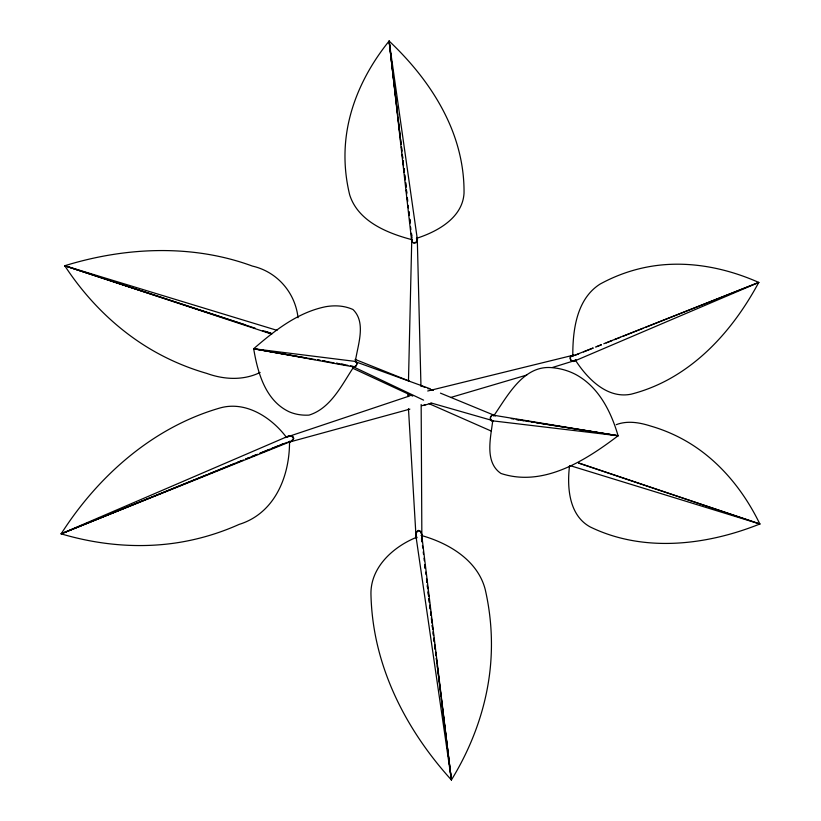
<?xml version="1.0" encoding="UTF-8"?>
<svg xmlns="http://www.w3.org/2000/svg" width="821" height="821" viewBox="0 0 821 821"><rect width="100%" height="100%" fill="white"/><g stroke="black" fill="none" stroke-linecap="round" stroke-linejoin="round"><path stroke-width="1.23" d="M572.801 356.17C572.658 330.565 576.434 299.142 599.997 284.128A304.899 219.679 79 0 1 649.739 266.568C686.643 260.103 724.799 267.348 758.758 282.434C737.545 321.791 707.846 358.059 668.078 379.682A304.858 219.648 79 0 1 631.123 394.183C606.945 399.129 587.087 378.337 575.213 359.855M408.201 394.029L408.15 396.584L408.376 394.819M408.468 381.231L411.814 237.392M289.515 441.205C289.813 475.903 275.004 513.32 239.116 524.403A328.256 281.213 79.3 0 1 176.946 542.784C138.297 548.674 98.541 544.959 61.154 533.835C98.12 475.893 153.168 427.166 220.12 407.945C245.633 400.761 271.002 417.14 286.016 436.762M416.442 538.504C415.621 535.939 415.631 531.587 418.761 530.684C421.943 531.403 422.21 535.744 421.542 538.36M416.914 537.17C393.639 546.468 370.64 566.89 370.948 593.819A367.531 297.489 4.3 0 0 376.829 642.371C388.415 694.032 416.052 740.973 451.406 779.95L415.795 535.015L416.493 531.875L418.494 530.356L420.619 531.372L421.625 534.307L451.406 779.95C471.829 746.72 485.704 709.272 490.014 670.418A367.398 297.387 4.3 0 0 485.221 589.478C477.678 560.138 448.44 542.979 421.04 535.395M416.904 237.392C419.747 242.328 411.218 245.51 411.424 239.27M569.538 465.784C566.911 487.264 568.922 515.393 590.237 526.959C643.469 552.872 706.46 545.401 759.846 523.993C743.652 490.558 719.186 460.386 686.818 441.503A271.813 207.467 -60.8 0 0 650.509 426.007C639.467 422.466 627.408 420.424 616.232 424.662M412.224 239.753C387.45 233.267 358.079 221.475 349.674 194.834A369.686 241.436 4 0 1 345.59 142.249C348.874 104.924 365.776 69.939 389.123 41.05L417.458 240.071C417.694 244.607 410.172 243.724 411.793 239.342M492.733 420.814C490.701 437.552 484.318 462.274 500.984 473.471C543.399 487.448 585.578 460.468 618.09 435.766C611.101 411.721 598.714 386.886 575.798 374.54A204.46 110.886 -64.8 0 0 552.287 367.695C523.531 364.668 507.604 395.948 493.667 415.939M355.329 361.476C357.669 345.282 366.556 322.674 352.999 309.538A280.803 105.119 -65 0 0 325.66 306.715C297.797 312.339 274.666 330.565 253.679 348.74C257.62 372.498 265.399 400.515 289.043 411.721A280.546 105.026 -65 0 0 309.035 415.108C331.13 408.253 342.121 384.228 354.149 366.299M575.572 359.896C572.104 365.212 566.572 355.678 573.079 355.647M576.291 360.091L552.492 367.469M285.318 437.572L409.864 395.866M287.042 436.751L291.742 435.91L292.984 436.505L293.826 438.588L290.726 441.493L61.154 533.835L288.52 436.043M573.848 361.312L758.758 282.434L603.763 343.753M260.124 372.457C243.406 380.698 223.959 379.661 206.769 373.401A308.778 272.87 -60.5 0 1 147.421 347.314C114.098 326.861 86.123 298.372 64.756 265.737C125.326 247.039 192.268 243.899 252.386 266.076C277.2 271.751 295.252 292.625 298.033 317.727M421.881 405.697L425.288 404.784M206.687 474.805L61.154 533.835L243.406 460.047M209.057 473.84L235.083 463.28M237.454 462.326L241.005 460.889M245.736 458.97L249.286 457.523M251.647 456.568L256.388 454.649M259.939 453.202L269.401 449.364M271.761 448.41L277.683 446.008M280.053 445.044L283.594 443.607M245.777 459.083L257.609 454.29M259.97 453.336L286.016 442.796M572.76 356.016L593.029 348.001M595.41 347.057L601.372 344.697M575.193 355.226L578.764 353.81M583.536 351.922L593.07 348.135M596.641 346.719L601.413 344.83M606.175 342.942L612.138 340.571M614.529 339.627L620.481 337.267M622.872 336.323L643.13 328.287M645.511 327.343L758.758 282.434M286.786 442.457C289.485 442.427 293.61 441.041 293.466 437.788L291.424 436.228L287.678 436.454M574.023 355.113C568.83 354.805 569.405 362.759 574.587 360.953M416.401 238.377C437.336 231.696 462.551 217.883 464.029 193.253A369.881 241.559 4 0 0 451.211 127.727C437.572 94.487 415.077 65.608 389.123 41.05L411.598 240.491M423.646 405.461L431.004 403.285M450.637 397.497L526.723 375.064M427.946 388.795L429.855 388.661L431.076 390.129M289.372 442.088L409.853 409.125M427.71 391.001L573.058 355.267M289.074 441.79L290.726 441.493M354.898 361.527L429.855 388.661M493.308 420.783L431.015 402.937M355.729 361.568L357.022 362.708L356.694 364.781L355.544 366.566L354.251 367.018L253.679 348.74L356.345 361.548M493.39 415.19L491.656 415.539L490.353 417.304L490.27 419.439L491.44 420.701L618.09 435.766L493.39 415.19L494.109 415.642M491.44 420.701L492.302 420.732M516.286 419.552L518.8 419.952M521.314 420.352L523.829 420.752M526.343 421.152L528.857 421.553M531.372 421.953L533.886 422.353M536.4 422.753L538.915 423.154M541.429 423.554L543.943 423.954M546.458 424.354L618.09 435.766L516.337 419.428M511.309 418.618L513.823 419.028M431.056 389.565L433.344 390.386M306.428 357.966L253.679 348.74L315.182 359.588M308.932 358.397L311.446 358.839M317.727 359.937L320.241 360.378M325.26 361.25L322.756 360.819L334.003 362.903M336.569 363.231L339.083 363.672M341.587 364.103L344.102 364.545M317.686 360.029L320.2 360.47M336.518 363.344L347.817 365.345M350.321 365.786L352.835 366.228M495.227 416.062A2.658 2.432 -67.9 0 0 494.16 415.262L492.107 415.447A3.12 2.853 -67.9 0 0 490.609 417.119L490.537 419.305A2.658 2.432 -67.9 0 0 491.943 420.711M353.204 366.669C355.78 368.198 358.233 363.036 355.914 361.538M277.005 330.34L64.756 265.737L271.7 334.137M570.154 465.64L759.846 523.993L578.795 463.013M245.571 324.911L64.756 265.737L255.228 328.215M264.988 331.274L271.053 333.254M262.504 330.596L271.002 333.388M578.733 463.147L759.846 523.993M355.062 359.372L409.505 381.17M421.337 385.911L424.888 387.338M440.456 393.136L494.16 415.262M429.167 403.716L491.225 431.056M352.62 368.188L412.747 396.102M353.615 366.946L423.595 400.145M416.534 238.039L417.458 240.071M416.801 537.95L415.795 535.015M421.512 539.192L421.83 541.727M424.816 565.802L425.134 568.337M426.551 579.749L426.858 582.274M427.331 586.081L427.649 588.616M428.121 592.413L428.593 596.22M428.911 598.755L429.383 602.552M429.855 606.35L430.163 608.884M430.635 612.692L430.953 615.227M431.425 619.024L431.897 622.831M432.215 625.356L432.688 629.163M433.16 632.96L433.467 635.495M433.94 639.302L434.258 641.837M434.73 645.634L435.202 649.432L434.658 644.362M435.52 651.966L435.992 655.774L435.602 651.966M436.3 658.309L436.936 663.378M437.244 665.913L437.716 669.71M438.034 672.245L441.021 696.321M441.339 698.856L451.406 779.95L436.382 658.298M421.512 537.919L421.984 541.727M422.446 545.524L422.764 548.059M423.236 551.866L423.544 554.401M424.016 558.198L424.324 560.733M424.796 564.53L425.268 568.337M425.74 572.134L426.048 574.669M426.52 578.477L426.992 582.274M427.3 584.809L427.772 588.606M428.08 591.141L428.706 596.21M429.024 598.745L429.496 602.552M429.804 605.087L430.276 608.884M430.594 611.419L431.056 615.216M431.374 617.751L432 622.821M432.308 625.356L432.78 629.163M433.098 631.688L433.56 635.495M433.878 638.03L434.35 641.827M396.081 100.911L389.123 41.05L401.038 144.219M396.379 103.467L397.713 114.93M398.011 117.475L400.227 136.584M400.525 139.129L401.12 144.219M401.859 150.592L401.418 146.764L401.921 151.864M402.3 154.41L402.752 158.227M403.039 160.783L403.491 164.6M403.932 168.418L404.373 172.246M404.671 174.791L405.112 178.609M406.005 186.254L405.564 182.436L406.036 187.527M406.446 190.072L406.744 192.627M407.339 197.717L407.637 200.262M408.971 211.726L409.258 214.271M409.853 219.371L410.151 221.916M411.485 233.38L411.783 235.925M402.218 154.41L402.659 158.237M402.947 160.783L403.532 165.873M403.829 168.418L404.271 172.246M404.568 174.791L405.153 179.891M406.333 190.072L406.775 193.9M407.216 197.717L407.657 201.535M408.099 205.363L408.386 207.908M408.827 211.726L409.269 215.554M409.71 219.371L410.151 223.189M410.592 227.017L410.89 229.562M411.331 233.38L411.773 237.207M408.468 408.684L415.98 535.939M417.304 239.27L420.968 386.352M421.163 404.476L421.85 535.764"/></g></svg>
